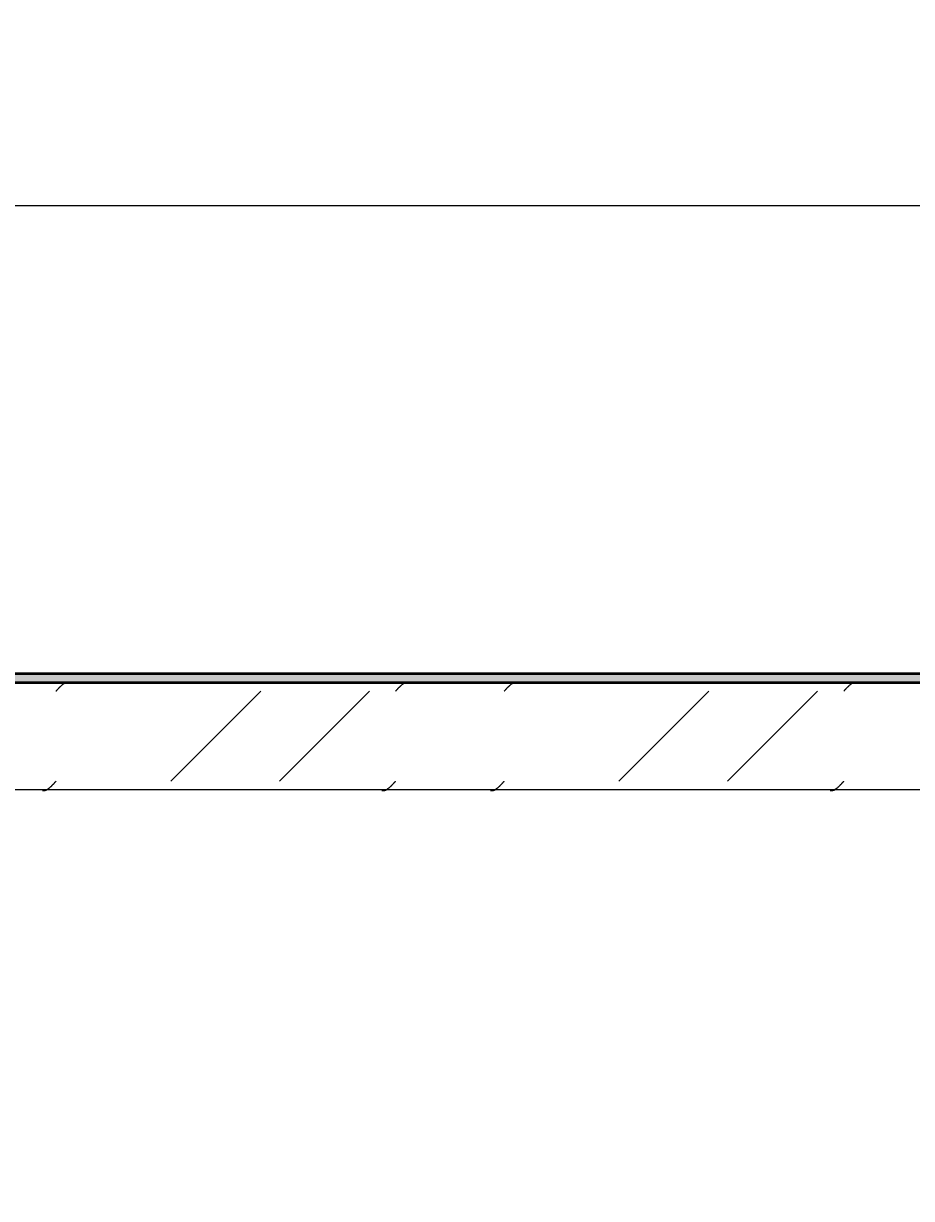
# Model space of a CAD drawing. Header units: centimetres. Extents: x -11896 to 2794, y -437 to 1921.
# Drawn here: x -3151.5 to -3051.8, y 329 to 460.8 of the extents above; entities that cross this region are included whole.
import ezdxf

# ---------------------------------------------------------------- set-up
doc = ezdxf.new("R2010")
doc.units = ezdxf.units.CM
for name, color, linetype, lineweight in [('A-ANNO-DIMS', 7, 'Continuous', 9), ('A-ANNO-DIMS-100', 7, 'Continuous', 9), ('A-FLOR', 7, 'Continuous', 9), ('S-BEAM', 7, 'Continuous', 9)]:
    doc.layers.add(name, color=color, linetype=linetype, lineweight=lineweight)
doc.styles.add('Century Gothic_1', font='GOTHIC.TTF', dxfattribs={"height": 15})
doc.dimstyles.new('FCA_N_Cotas_E100', dxfattribs={"dimscale": 30.48, "dimtxt": 15.662524, "dimasz": 0.492126, "dimexe": 0.656168, "dimexo": 0.656168, "dimgap": 0.032808, "dimtad": 1, "dimlfac": 0.01, "dimrnd": 0.01, "dimzin": 0, "dimdsep": 46, "dimtxsty": 'Century Gothic_1', "dimblk1": 'OBLIQUE', "dimblk2": 'OBLIQUE', "dimsah": 1, "dimcen": 0.09, "dimdle": 0.656168, "dimazin": 2, "dimtfac": 1, "dimtdec": 4, "dimtix": 1, "dimtmove": 0, "dimatfit": 3, "dimfxl": 1, "dimtvp": 1, "dimtolj": 1, "dimtzin": 0, "dimarcsym": 2})

# ---------------------------------------------------------------- blocks, each defined once
blk = doc.blocks.new('FP_80-Sección 2-2')
at = {"layer": 'S-BEAM', "color": 9, "true_color": 0xc0c0c0}
for p, q in [((-4598.01, 386.41), (-4597.99, 386.43)), ((-4597.99, 386.43), (-4597.97, 386.46)), ((-4597.97, 386.46), (-4597.94, 386.48)), ((-4597.94, 386.48), (-4597.92, 386.5)), ((-4597.92, 386.5), (-4597.9, 386.52)), ((-4597.9, 386.52), (-4597.87, 386.54)), ((-4597.87, 386.54), (-4597.85, 386.56)), ((-4597.85, 386.56), (-4597.83, 386.59)), ((-4597.83, 386.59), (-4597.8, 386.61)), ((-4597.8, 386.61), (-4597.78, 386.62)), ((-4597.78, 386.62), (-4597.76, 386.64)), ((-4597.76, 386.64), (-4597.73, 386.66)), ((-4597.73, 386.66), (-4597.71, 386.68)), ((-4597.71, 386.68), (-4597.69, 386.7)), ((-4597.69, 386.7), (-4597.66, 386.72)), ((-4597.66, 386.72), (-4597.64, 386.73)), ((-4597.64, 386.73), (-4597.62, 386.75)), ((-4597.62, 386.75), (-4597.59, 386.77)), ((-4597.59, 386.77), (-4597.57, 386.78)), ((-4597.57, 386.78), (-4597.55, 386.8)), ((-4597.55, 386.8), (-4597.52, 386.81)), ((-4597.52, 386.81), (-4597.5, 386.82)), ((-4597.5, 386.82), (-4597.48, 386.84)), ((-4597.48, 386.84), (-4597.45, 386.85)), ((-4597.45, 386.85), (-4597.43, 386.86)), ((-4559.91, 386.41), (-4559.89, 386.43)), ((-4559.89, 386.43), (-4559.87, 386.46)), ((-4559.87, 386.46), (-4559.84, 386.48)), ((-4559.84, 386.48), (-4559.82, 386.5)), ((-4559.82, 386.5), (-4559.8, 386.52)), ((-4559.8, 386.52), (-4559.77, 386.54)), ((-4559.77, 386.54), (-4559.75, 386.56)), ((-4559.75, 386.56), (-4559.73, 386.59)), ((-4559.73, 386.59), (-4559.7, 386.61)), ((-4559.7, 386.61), (-4559.68, 386.62)), ((-4559.68, 386.62), (-4559.66, 386.64)), ((-4559.66, 386.64), (-4559.63, 386.66)), ((-4559.63, 386.66), (-4559.61, 386.68)), ((-4559.61, 386.68), (-4559.59, 386.7)), ((-4559.59, 386.7), (-4559.56, 386.72)), ((-4559.56, 386.72), (-4559.54, 386.73)), ((-4559.54, 386.73), (-4559.52, 386.75)), ((-4559.52, 386.75), (-4559.49, 386.77)), ((-4559.49, 386.77), (-4559.47, 386.78)), ((-4559.47, 386.78), (-4559.45, 386.8)), ((-4559.45, 386.8), (-4559.42, 386.81)), ((-4559.42, 386.81), (-4559.4, 386.82)), ((-4559.4, 386.82), (-4559.38, 386.84)), ((-4559.38, 386.84), (-4559.35, 386.85)), ((-4559.35, 386.85), (-4559.33, 386.86)), ((-4547.72, 386.41), (-4547.7, 386.43)), ((-4547.7, 386.43), (-4547.68, 386.46)), ((-4547.68, 386.46), (-4547.65, 386.48)), ((-4547.65, 386.48), (-4547.63, 386.5)), ((-4547.63, 386.5), (-4547.61, 386.52)), ((-4547.61, 386.52), (-4547.58, 386.54)), ((-4547.58, 386.54), (-4547.56, 386.56)), ((-4547.56, 386.56), (-4547.54, 386.59)), ((-4547.54, 386.59), (-4547.51, 386.61)), ((-4547.51, 386.61), (-4547.49, 386.62)), ((-4547.49, 386.62), (-4547.47, 386.64)), ((-4547.47, 386.64), (-4547.44, 386.66)), ((-4547.44, 386.66), (-4547.42, 386.68)), ((-4547.42, 386.68), (-4547.4, 386.7)), ((-4547.4, 386.7), (-4547.37, 386.72)), ((-4547.37, 386.72), (-4547.35, 386.73)), ((-4547.35, 386.73), (-4547.33, 386.75)), ((-4547.33, 386.75), (-4547.3, 386.77)), ((-4547.3, 386.77), (-4547.28, 386.78)), ((-4547.28, 386.78), (-4547.26, 386.8)), ((-4547.26, 386.8), (-4547.24, 386.81)), ((-4547.24, 386.81), (-4547.21, 386.82)), ((-4547.21, 386.82), (-4547.19, 386.84)), ((-4547.19, 386.84), (-4547.17, 386.85)), ((-4547.17, 386.85), (-4547.14, 386.86)), ((-4509.62, 386.41), (-4509.6, 386.43)), ((-4509.6, 386.43), (-4509.58, 386.46)), ((-4509.58, 386.46), (-4509.55, 386.48)), ((-4509.55, 386.48), (-4509.53, 386.5)), ((-4509.53, 386.5), (-4509.51, 386.52)), ((-4509.51, 386.52), (-4509.48, 386.54)), ((-4509.48, 386.54), (-4509.46, 386.56)), ((-4509.46, 386.56), (-4509.44, 386.59)), ((-4509.44, 386.59), (-4509.41, 386.61)), ((-4509.41, 386.61), (-4509.39, 386.62)), ((-4509.39, 386.62), (-4509.37, 386.64)), ((-4509.37, 386.64), (-4509.34, 386.66)), ((-4509.34, 386.66), (-4509.32, 386.68)), ((-4509.32, 386.68), (-4509.3, 386.7)), ((-4509.3, 386.7), (-4509.27, 386.72)), ((-4509.27, 386.72), (-4509.25, 386.73)), ((-4509.25, 386.73), (-4509.23, 386.75)), ((-4509.23, 386.75), (-4509.2, 386.77)), ((-4509.2, 386.77), (-4509.18, 386.78)), ((-4509.18, 386.78), (-4509.16, 386.8)), ((-4509.16, 386.8), (-4509.14, 386.81)), ((-4509.14, 386.81), (-4509.11, 386.82)), ((-4509.11, 386.82), (-4509.09, 386.84)), ((-4509.09, 386.84), (-4509.07, 386.85)), ((-4509.07, 386.85), (-4509.04, 386.86)), ((-4598.48, 385.91), (-4598.46, 385.93)), ((-4598.46, 385.93), (-4598.43, 385.96)), ((-4598.43, 385.96), (-4598.41, 385.99)), ((-4598.41, 385.99), (-4598.39, 386.01)), ((-4598.39, 386.01), (-4598.36, 386.04)), ((-4598.36, 386.04), (-4598.34, 386.07)), ((-4598.34, 386.07), (-4598.32, 386.09)), ((-4598.32, 386.09), (-4598.29, 386.12)), ((-4598.29, 386.12), (-4598.27, 386.14)), ((-4598.27, 386.14), (-4598.25, 386.17)), ((-4598.25, 386.17), (-4598.22, 386.19)), ((-4598.22, 386.19), (-4598.2, 386.22)), ((-4598.2, 386.22), (-4598.18, 386.24)), ((-4598.18, 386.24), (-4598.15, 386.27)), ((-4598.15, 386.27), (-4598.13, 386.29)), ((-4598.13, 386.29), (-4598.11, 386.32)), ((-4598.11, 386.32), (-4598.08, 386.34)), ((-4598.08, 386.34), (-4598.06, 386.36)), ((-4598.06, 386.36), (-4598.04, 386.39)), ((-4598.04, 386.39), (-4598.01, 386.41)), ((-4560.38, 385.91), (-4560.36, 385.93)), ((-4560.36, 385.93), (-4560.33, 385.96)), ((-4560.33, 385.96), (-4560.31, 385.99)), ((-4560.31, 385.99), (-4560.29, 386.01)), ((-4560.29, 386.01), (-4560.26, 386.04)), ((-4560.26, 386.04), (-4560.24, 386.07)), ((-4560.24, 386.07), (-4560.22, 386.09)), ((-4560.22, 386.09), (-4560.19, 386.12)), ((-4560.19, 386.12), (-4560.17, 386.14)), ((-4560.17, 386.14), (-4560.15, 386.17)), ((-4560.15, 386.17), (-4560.12, 386.19)), ((-4560.12, 386.19), (-4560.1, 386.22)), ((-4560.1, 386.22), (-4560.08, 386.24)), ((-4560.08, 386.24), (-4560.05, 386.27)), ((-4560.05, 386.27), (-4560.03, 386.29)), ((-4560.03, 386.29), (-4560.01, 386.32)), ((-4560.01, 386.32), (-4559.98, 386.34)), ((-4559.98, 386.34), (-4559.96, 386.36)), ((-4559.96, 386.36), (-4559.94, 386.39)), ((-4559.94, 386.39), (-4559.91, 386.41)), ((-4548.19, 385.91), (-4548.17, 385.93)), ((-4548.17, 385.93), (-4548.14, 385.96)), ((-4548.14, 385.96), (-4548.12, 385.99)), ((-4548.12, 385.99), (-4548.1, 386.01)), ((-4548.1, 386.01), (-4548.07, 386.04)), ((-4548.07, 386.04), (-4548.05, 386.07)), ((-4548.05, 386.07), (-4548.03, 386.09)), ((-4548.03, 386.09), (-4548, 386.12)), ((-4548, 386.12), (-4547.98, 386.14)), ((-4547.98, 386.14), (-4547.96, 386.17)), ((-4547.96, 386.17), (-4547.93, 386.19)), ((-4547.93, 386.19), (-4547.91, 386.22)), ((-4547.91, 386.22), (-4547.89, 386.24)), ((-4547.89, 386.24), (-4547.86, 386.27)), ((-4547.86, 386.27), (-4547.84, 386.29)), ((-4547.84, 386.29), (-4547.82, 386.32)), ((-4547.82, 386.32), (-4547.79, 386.34)), ((-4547.79, 386.34), (-4547.77, 386.36)), ((-4547.77, 386.36), (-4547.75, 386.39)), ((-4547.75, 386.39), (-4547.72, 386.41)), ((-4510.09, 385.91), (-4510.07, 385.93)), ((-4510.07, 385.93), (-4510.04, 385.96)), ((-4510.04, 385.96), (-4510.02, 385.99)), ((-4510.02, 385.99), (-4510, 386.01)), ((-4510, 386.01), (-4509.97, 386.04)), ((-4509.97, 386.04), (-4509.95, 386.07)), ((-4509.95, 386.07), (-4509.93, 386.09)), ((-4509.93, 386.09), (-4509.9, 386.12)), ((-4509.9, 386.12), (-4509.88, 386.14)), ((-4509.88, 386.14), (-4509.86, 386.17)), ((-4509.86, 386.17), (-4509.83, 386.19)), ((-4509.83, 386.19), (-4509.81, 386.22)), ((-4509.81, 386.22), (-4509.79, 386.24)), ((-4509.79, 386.24), (-4509.76, 386.27)), ((-4509.76, 386.27), (-4509.74, 386.29)), ((-4509.74, 386.29), (-4509.72, 386.32)), ((-4509.72, 386.32), (-4509.69, 386.34)), ((-4509.69, 386.34), (-4509.67, 386.36)), ((-4509.67, 386.36), (-4509.65, 386.39)), ((-4509.65, 386.39), (-4509.62, 386.41))]:
    blk.add_line(p, q, dxfattribs=at)
blk = doc.blocks.new('FP_81-Sección 2-2')
at = {"layer": 'S-BEAM'}
blk.add_line((-4606.82, 374.86), (-4190.58, 374.86), dxfattribs=at)
at = {"layer": 'S-BEAM', "color": 9, "true_color": 0xc0c0c0}
for p, q in [((-4599.95, 374.74), (-4599.93, 374.74)), ((-4599.93, 374.74), (-4599.9, 374.75)), ((-4599.9, 374.75), (-4599.88, 374.75)), ((-4599.88, 374.75), (-4599.86, 374.75)), ((-4599.86, 374.75), (-4599.83, 374.75)), ((-4599.83, 374.75), (-4599.81, 374.76)), ((-4599.81, 374.76), (-4599.79, 374.76)), ((-4599.79, 374.76), (-4599.76, 374.77)), ((-4599.76, 374.77), (-4599.74, 374.77)), ((-4599.74, 374.77), (-4599.72, 374.78)), ((-4599.72, 374.78), (-4599.69, 374.79)), ((-4599.69, 374.79), (-4599.67, 374.8)), ((-4599.67, 374.8), (-4599.65, 374.8)), ((-4599.65, 374.8), (-4599.62, 374.81)), ((-4599.62, 374.81), (-4599.6, 374.82)), ((-4599.6, 374.82), (-4599.58, 374.83)), ((-4599.58, 374.83), (-4599.55, 374.84)), ((-4599.55, 374.84), (-4599.53, 374.86)), ((-4599.53, 374.86), (-4599.51, 374.87)), ((-4599.51, 374.87), (-4599.48, 374.88)), ((-4599.48, 374.88), (-4599.46, 374.89)), ((-4599.46, 374.89), (-4599.44, 374.91)), ((-4599.44, 374.91), (-4599.41, 374.92)), ((-4599.41, 374.92), (-4599.39, 374.94)), ((-4599.39, 374.94), (-4599.37, 374.95)), ((-4599.37, 374.95), (-4599.34, 374.97)), ((-4599.34, 374.97), (-4599.32, 374.98)), ((-4599.32, 374.98), (-4599.3, 375)), ((-4599.3, 375), (-4599.27, 375.02)), ((-4599.27, 375.02), (-4599.25, 375.04)), ((-4599.25, 375.04), (-4599.23, 375.05)), ((-4599.23, 375.05), (-4599.2, 375.07)), ((-4599.2, 375.07), (-4599.18, 375.09)), ((-4599.18, 375.09), (-4599.16, 375.11)), ((-4599.16, 375.11), (-4599.13, 375.13)), ((-4599.13, 375.13), (-4599.11, 375.15)), ((-4599.11, 375.15), (-4599.09, 375.17)), ((-4599.09, 375.17), (-4599.06, 375.19)), ((-4599.06, 375.19), (-4599.04, 375.22)), ((-4599.04, 375.22), (-4599.02, 375.24)), ((-4599.02, 375.24), (-4598.99, 375.26)), ((-4598.99, 375.26), (-4598.97, 375.28)), ((-4598.97, 375.28), (-4598.95, 375.31)), ((-4598.95, 375.31), (-4598.92, 375.33)), ((-4598.92, 375.33), (-4598.9, 375.35)), ((-4598.9, 375.35), (-4598.88, 375.38)), ((-4598.88, 375.38), (-4598.85, 375.4)), ((-4598.85, 375.4), (-4598.83, 375.43)), ((-4598.83, 375.43), (-4598.81, 375.45)), ((-4598.81, 375.45), (-4598.78, 375.47)), ((-4598.78, 375.47), (-4598.76, 375.5)), ((-4598.76, 375.5), (-4598.74, 375.52)), ((-4598.74, 375.52), (-4598.71, 375.55)), ((-4598.71, 375.55), (-4598.69, 375.58)), ((-4598.69, 375.58), (-4598.67, 375.6)), ((-4598.67, 375.6), (-4598.64, 375.63)), ((-4598.64, 375.63), (-4598.62, 375.65)), ((-4598.62, 375.65), (-4598.6, 375.68)), ((-4598.6, 375.68), (-4598.57, 375.7)), ((-4598.57, 375.7), (-4598.55, 375.73)), ((-4598.55, 375.73), (-4598.53, 375.76)), ((-4598.53, 375.76), (-4598.5, 375.78)), ((-4598.5, 375.78), (-4598.48, 375.81)), ((-4561.85, 374.74), (-4561.83, 374.74)), ((-4561.83, 374.74), (-4561.8, 374.75)), ((-4561.8, 374.75), (-4561.78, 374.75)), ((-4561.78, 374.75), (-4561.76, 374.75)), ((-4561.76, 374.75), (-4561.73, 374.75)), ((-4561.73, 374.75), (-4561.71, 374.76)), ((-4561.71, 374.76), (-4561.69, 374.76)), ((-4561.69, 374.76), (-4561.66, 374.77)), ((-4561.66, 374.77), (-4561.64, 374.77)), ((-4561.64, 374.77), (-4561.62, 374.78)), ((-4561.62, 374.78), (-4561.59, 374.79)), ((-4561.59, 374.79), (-4561.57, 374.8)), ((-4561.57, 374.8), (-4561.55, 374.8)), ((-4561.55, 374.8), (-4561.52, 374.81)), ((-4561.52, 374.81), (-4561.5, 374.82)), ((-4561.5, 374.82), (-4561.48, 374.83)), ((-4561.48, 374.83), (-4561.45, 374.84)), ((-4561.45, 374.84), (-4561.43, 374.86)), ((-4561.43, 374.86), (-4561.41, 374.87)), ((-4561.41, 374.87), (-4561.38, 374.88)), ((-4561.38, 374.88), (-4561.36, 374.89)), ((-4561.36, 374.89), (-4561.34, 374.91)), ((-4561.34, 374.91), (-4561.31, 374.92)), ((-4561.31, 374.92), (-4561.29, 374.94)), ((-4561.29, 374.94), (-4561.27, 374.95)), ((-4561.27, 374.95), (-4561.24, 374.97)), ((-4561.24, 374.97), (-4561.22, 374.98)), ((-4561.22, 374.98), (-4561.2, 375)), ((-4561.2, 375), (-4561.17, 375.02)), ((-4561.17, 375.02), (-4561.15, 375.04)), ((-4561.15, 375.04), (-4561.13, 375.05)), ((-4561.13, 375.05), (-4561.1, 375.07)), ((-4561.1, 375.07), (-4561.08, 375.09)), ((-4561.08, 375.09), (-4561.06, 375.11)), ((-4561.06, 375.11), (-4561.03, 375.13)), ((-4561.03, 375.13), (-4561.01, 375.15)), ((-4561.01, 375.15), (-4560.99, 375.17)), ((-4560.99, 375.17), (-4560.96, 375.19)), ((-4560.96, 375.19), (-4560.94, 375.22)), ((-4560.94, 375.22), (-4560.92, 375.24)), ((-4560.92, 375.24), (-4560.89, 375.26)), ((-4560.89, 375.26), (-4560.87, 375.28)), ((-4560.87, 375.28), (-4560.85, 375.31)), ((-4560.85, 375.31), (-4560.82, 375.33)), ((-4560.82, 375.33), (-4560.8, 375.35)), ((-4560.8, 375.35), (-4560.78, 375.38)), ((-4560.78, 375.38), (-4560.75, 375.4)), ((-4560.75, 375.4), (-4560.73, 375.43)), ((-4560.73, 375.43), (-4560.71, 375.45)), ((-4560.71, 375.45), (-4560.68, 375.47)), ((-4560.68, 375.47), (-4560.66, 375.5)), ((-4560.66, 375.5), (-4560.64, 375.52)), ((-4560.64, 375.52), (-4560.61, 375.55)), ((-4560.61, 375.55), (-4560.59, 375.58)), ((-4560.59, 375.58), (-4560.57, 375.6)), ((-4560.57, 375.6), (-4560.54, 375.63)), ((-4560.54, 375.63), (-4560.52, 375.65)), ((-4560.52, 375.65), (-4560.5, 375.68)), ((-4560.5, 375.68), (-4560.47, 375.7)), ((-4560.47, 375.7), (-4560.45, 375.73)), ((-4560.45, 375.73), (-4560.43, 375.76)), ((-4560.43, 375.76), (-4560.4, 375.78)), ((-4560.4, 375.78), (-4560.38, 375.81)), ((-4549.66, 374.74), (-4549.64, 374.74)), ((-4549.64, 374.74), (-4549.61, 374.75)), ((-4549.61, 374.75), (-4549.59, 374.75)), ((-4549.59, 374.75), (-4549.57, 374.75)), ((-4549.57, 374.75), (-4549.54, 374.75)), ((-4549.54, 374.75), (-4549.52, 374.76)), ((-4549.52, 374.76), (-4549.5, 374.76)), ((-4549.5, 374.76), (-4549.47, 374.77)), ((-4549.47, 374.77), (-4549.45, 374.77)), ((-4549.45, 374.77), (-4549.43, 374.78)), ((-4549.43, 374.78), (-4549.4, 374.79)), ((-4549.4, 374.79), (-4549.38, 374.8)), ((-4549.38, 374.8), (-4549.36, 374.8)), ((-4549.36, 374.8), (-4549.33, 374.81)), ((-4549.33, 374.81), (-4549.31, 374.82)), ((-4549.31, 374.82), (-4549.29, 374.83)), ((-4549.29, 374.83), (-4549.26, 374.84)), ((-4549.26, 374.84), (-4549.24, 374.86)), ((-4549.24, 374.86), (-4549.22, 374.87)), ((-4549.22, 374.87), (-4549.19, 374.88)), ((-4549.19, 374.88), (-4549.17, 374.89)), ((-4549.17, 374.89), (-4549.15, 374.91)), ((-4549.15, 374.91), (-4549.12, 374.92)), ((-4549.12, 374.92), (-4549.1, 374.94)), ((-4549.1, 374.94), (-4549.08, 374.95)), ((-4549.08, 374.95), (-4549.05, 374.97)), ((-4549.05, 374.97), (-4549.03, 374.98)), ((-4549.03, 374.98), (-4549.01, 375)), ((-4549.01, 375), (-4548.98, 375.02)), ((-4548.98, 375.02), (-4548.96, 375.04)), ((-4548.96, 375.04), (-4548.94, 375.05)), ((-4548.94, 375.05), (-4548.91, 375.07)), ((-4548.91, 375.07), (-4548.89, 375.09)), ((-4548.89, 375.09), (-4548.87, 375.11)), ((-4548.87, 375.11), (-4548.84, 375.13)), ((-4548.84, 375.13), (-4548.82, 375.15)), ((-4548.82, 375.15), (-4548.8, 375.17)), ((-4548.8, 375.17), (-4548.77, 375.19)), ((-4548.77, 375.19), (-4548.75, 375.22)), ((-4548.75, 375.22), (-4548.73, 375.24)), ((-4548.73, 375.24), (-4548.7, 375.26)), ((-4548.7, 375.26), (-4548.68, 375.28)), ((-4548.68, 375.28), (-4548.66, 375.31)), ((-4548.66, 375.31), (-4548.63, 375.33)), ((-4548.63, 375.33), (-4548.61, 375.35)), ((-4548.61, 375.35), (-4548.59, 375.38)), ((-4548.59, 375.38), (-4548.56, 375.4)), ((-4548.56, 375.4), (-4548.54, 375.43)), ((-4548.54, 375.43), (-4548.52, 375.45)), ((-4548.52, 375.45), (-4548.49, 375.47)), ((-4548.49, 375.47), (-4548.47, 375.5)), ((-4548.47, 375.5), (-4548.45, 375.52)), ((-4548.45, 375.52), (-4548.42, 375.55)), ((-4548.42, 375.55), (-4548.4, 375.58)), ((-4548.4, 375.58), (-4548.38, 375.6)), ((-4548.38, 375.6), (-4548.35, 375.63)), ((-4548.35, 375.63), (-4548.33, 375.65)), ((-4548.33, 375.65), (-4548.31, 375.68)), ((-4548.31, 375.68), (-4548.28, 375.7)), ((-4548.28, 375.7), (-4548.26, 375.73)), ((-4548.26, 375.73), (-4548.24, 375.76)), ((-4548.24, 375.76), (-4548.21, 375.78)), ((-4548.21, 375.78), (-4548.19, 375.81)), ((-4511.56, 374.74), (-4511.54, 374.74)), ((-4511.54, 374.74), (-4511.51, 374.75)), ((-4511.51, 374.75), (-4511.49, 374.75)), ((-4511.49, 374.75), (-4511.47, 374.75)), ((-4511.47, 374.75), (-4511.44, 374.75)), ((-4511.44, 374.75), (-4511.42, 374.76)), ((-4511.42, 374.76), (-4511.4, 374.76)), ((-4511.4, 374.76), (-4511.37, 374.77)), ((-4511.37, 374.77), (-4511.35, 374.77)), ((-4511.35, 374.77), (-4511.33, 374.78)), ((-4511.33, 374.78), (-4511.3, 374.79)), ((-4511.3, 374.79), (-4511.28, 374.8)), ((-4511.28, 374.8), (-4511.26, 374.8)), ((-4511.26, 374.8), (-4511.23, 374.81)), ((-4511.23, 374.81), (-4511.21, 374.82)), ((-4511.21, 374.82), (-4511.19, 374.83)), ((-4511.19, 374.83), (-4511.16, 374.84)), ((-4511.16, 374.84), (-4511.14, 374.86)), ((-4511.14, 374.86), (-4511.12, 374.87)), ((-4511.12, 374.87), (-4511.09, 374.88)), ((-4511.09, 374.88), (-4511.07, 374.89)), ((-4511.07, 374.89), (-4511.05, 374.91)), ((-4511.05, 374.91), (-4511.02, 374.92)), ((-4511.02, 374.92), (-4511, 374.94)), ((-4511, 374.94), (-4510.98, 374.95)), ((-4510.98, 374.95), (-4510.95, 374.97)), ((-4510.95, 374.97), (-4510.93, 374.98)), ((-4510.93, 374.98), (-4510.91, 375)), ((-4510.91, 375), (-4510.88, 375.02)), ((-4510.88, 375.02), (-4510.86, 375.04)), ((-4510.86, 375.04), (-4510.84, 375.05)), ((-4510.84, 375.05), (-4510.81, 375.07)), ((-4510.81, 375.07), (-4510.79, 375.09)), ((-4510.79, 375.09), (-4510.77, 375.11)), ((-4510.77, 375.11), (-4510.74, 375.13)), ((-4510.74, 375.13), (-4510.72, 375.15)), ((-4510.72, 375.15), (-4510.7, 375.17)), ((-4510.7, 375.17), (-4510.67, 375.19)), ((-4510.67, 375.19), (-4510.65, 375.22)), ((-4510.65, 375.22), (-4510.63, 375.24)), ((-4510.63, 375.24), (-4510.6, 375.26)), ((-4510.6, 375.26), (-4510.58, 375.28)), ((-4510.58, 375.28), (-4510.56, 375.31)), ((-4510.56, 375.31), (-4510.53, 375.33)), ((-4510.53, 375.33), (-4510.51, 375.35)), ((-4510.51, 375.35), (-4510.49, 375.38)), ((-4510.49, 375.38), (-4510.46, 375.4)), ((-4510.46, 375.4), (-4510.44, 375.43)), ((-4510.44, 375.43), (-4510.42, 375.45)), ((-4510.42, 375.45), (-4510.39, 375.47)), ((-4510.39, 375.47), (-4510.37, 375.5)), ((-4510.37, 375.5), (-4510.35, 375.52)), ((-4510.35, 375.52), (-4510.32, 375.55)), ((-4510.32, 375.55), (-4510.3, 375.58)), ((-4510.3, 375.58), (-4510.28, 375.6)), ((-4510.28, 375.6), (-4510.25, 375.63)), ((-4510.25, 375.63), (-4510.23, 375.65)), ((-4510.23, 375.65), (-4510.21, 375.68)), ((-4510.21, 375.68), (-4510.18, 375.7)), ((-4510.18, 375.7), (-4510.16, 375.73)), ((-4510.16, 375.73), (-4510.14, 375.76)), ((-4510.14, 375.76), (-4510.11, 375.78)), ((-4510.11, 375.78), (-4510.09, 375.81))]:
    blk.add_line(p, q, dxfattribs=at)
blk = doc.blocks.new('HSS Rectangular - 50 x 120-1656423-Sección 2-2')
at = {"layer": 'S-BEAM', "true_color": 0xc0c0c0}
h = blk.add_hatch(dxfattribs=at)
h.set_pattern_fill('FP_42', color=9, style=0, pattern_type=2)
h.set_pattern_definition([(45, (-5061.787, 712), (-25.1446, 25.1448), []), (45, (-5061.787, 750.1), (-25.1446, 25.1448), [])])
h.paths.add_polyline_path([(-4410.63, 375.81), (-4189.37, 375.86), (-4189.37, 385.91), (-4609.23, 385.91), (-4609.23, 375.81), (-4420.77, 375.81)])
at = {"layer": 'S-BEAM'}
for name in ['FP_80-Sección 2-2', 'FP_81-Sección 2-2']:
    blk.add_blockref(name, (0, 0), dxfattribs=at)
blk = doc.blocks.new('FP_85-Sección 2-2')
at = {"layer": 'S-BEAM', "color": 9, "true_color": 0xc0c0c0}
for p, q in [((-4599.91, 374.74), (-4599.88, 374.74)), ((-4599.88, 374.74), (-4599.86, 374.75)), ((-4599.86, 374.75), (-4599.84, 374.75)), ((-4599.84, 374.75), (-4599.81, 374.75)), ((-4599.81, 374.75), (-4599.79, 374.75)), ((-4599.79, 374.75), (-4599.77, 374.76)), ((-4599.77, 374.76), (-4599.74, 374.76)), ((-4599.74, 374.76), (-4599.72, 374.77)), ((-4599.72, 374.77), (-4599.7, 374.77)), ((-4599.7, 374.77), (-4599.67, 374.78)), ((-4599.67, 374.78), (-4599.65, 374.79)), ((-4599.65, 374.79), (-4599.63, 374.8)), ((-4599.63, 374.8), (-4599.6, 374.8)), ((-4599.6, 374.8), (-4599.58, 374.81)), ((-4599.58, 374.81), (-4599.56, 374.82)), ((-4599.56, 374.82), (-4599.53, 374.83)), ((-4599.53, 374.83), (-4599.51, 374.84)), ((-4599.51, 374.84), (-4599.49, 374.86)), ((-4561.81, 374.74), (-4561.78, 374.74)), ((-4561.78, 374.74), (-4561.76, 374.75)), ((-4561.76, 374.75), (-4561.74, 374.75)), ((-4561.74, 374.75), (-4561.71, 374.75)), ((-4561.71, 374.75), (-4561.69, 374.75)), ((-4561.69, 374.75), (-4561.67, 374.76)), ((-4561.67, 374.76), (-4561.64, 374.76)), ((-4561.64, 374.76), (-4561.62, 374.77)), ((-4561.62, 374.77), (-4561.6, 374.77)), ((-4561.6, 374.77), (-4561.57, 374.78)), ((-4561.57, 374.78), (-4561.55, 374.79)), ((-4561.55, 374.79), (-4561.53, 374.8)), ((-4561.53, 374.8), (-4561.5, 374.8)), ((-4561.5, 374.8), (-4561.48, 374.81)), ((-4561.48, 374.81), (-4561.46, 374.82)), ((-4561.46, 374.82), (-4561.43, 374.83)), ((-4561.43, 374.83), (-4561.41, 374.84)), ((-4561.41, 374.84), (-4561.39, 374.86)), ((-4549.62, 374.74), (-4549.59, 374.74)), ((-4549.59, 374.74), (-4549.57, 374.75)), ((-4549.57, 374.75), (-4549.55, 374.75)), ((-4549.55, 374.75), (-4549.52, 374.75)), ((-4549.52, 374.75), (-4549.5, 374.75)), ((-4549.5, 374.75), (-4549.48, 374.76)), ((-4549.48, 374.76), (-4549.45, 374.76)), ((-4549.45, 374.76), (-4549.43, 374.77)), ((-4549.43, 374.77), (-4549.41, 374.77)), ((-4549.41, 374.77), (-4549.38, 374.78)), ((-4549.38, 374.78), (-4549.36, 374.79)), ((-4549.36, 374.79), (-4549.34, 374.8)), ((-4549.34, 374.8), (-4549.31, 374.8)), ((-4549.31, 374.8), (-4549.29, 374.81)), ((-4549.29, 374.81), (-4549.27, 374.82)), ((-4549.27, 374.82), (-4549.24, 374.83)), ((-4549.24, 374.83), (-4549.22, 374.84)), ((-4549.22, 374.84), (-4549.2, 374.86)), ((-4511.52, 374.74), (-4511.49, 374.74)), ((-4511.49, 374.74), (-4511.47, 374.75)), ((-4511.47, 374.75), (-4511.45, 374.75)), ((-4511.45, 374.75), (-4511.42, 374.75)), ((-4511.42, 374.75), (-4511.4, 374.75)), ((-4511.4, 374.75), (-4511.38, 374.76)), ((-4511.38, 374.76), (-4511.35, 374.76)), ((-4511.35, 374.76), (-4511.33, 374.77)), ((-4511.33, 374.77), (-4511.31, 374.77)), ((-4511.31, 374.77), (-4511.28, 374.78)), ((-4511.28, 374.78), (-4511.26, 374.79)), ((-4511.26, 374.79), (-4511.24, 374.8)), ((-4511.24, 374.8), (-4511.21, 374.8)), ((-4511.21, 374.8), (-4511.19, 374.81)), ((-4511.19, 374.81), (-4511.17, 374.82)), ((-4511.17, 374.82), (-4511.14, 374.83)), ((-4511.14, 374.83), (-4511.12, 374.84)), ((-4511.12, 374.84), (-4511.1, 374.86))]:
    blk.add_line(p, q, dxfattribs=at)
blk = doc.blocks.new('HSS Rectangular - 50 x 120-1656515-Sección 2-2')
at = {"layer": 'S-BEAM'}
blk.add_blockref('FP_85-Sección 2-2', (0, 0), dxfattribs=at)
blk = doc.blocks.new('FP_88-Sección 2-2')
at = {"layer": 'S-BEAM', "color": 9, "true_color": 0xc0c0c0}
for p, q in [((-4600.01, 374.74), (-4599.99, 374.74)), ((-4599.99, 374.74), (-4599.96, 374.75)), ((-4599.96, 374.75), (-4599.94, 374.75)), ((-4599.94, 374.75), (-4599.92, 374.75)), ((-4599.92, 374.75), (-4599.89, 374.75)), ((-4599.89, 374.75), (-4599.87, 374.76)), ((-4599.87, 374.76), (-4599.85, 374.76)), ((-4599.85, 374.76), (-4599.82, 374.77)), ((-4599.82, 374.77), (-4599.8, 374.77)), ((-4599.8, 374.77), (-4599.78, 374.78)), ((-4599.78, 374.78), (-4599.75, 374.79)), ((-4599.75, 374.79), (-4599.73, 374.8)), ((-4599.73, 374.8), (-4599.71, 374.8)), ((-4599.71, 374.8), (-4599.68, 374.81)), ((-4599.68, 374.81), (-4599.66, 374.82)), ((-4599.66, 374.82), (-4599.64, 374.83)), ((-4599.64, 374.83), (-4599.61, 374.84)), ((-4599.61, 374.84), (-4599.59, 374.86)), ((-4561.91, 374.74), (-4561.89, 374.74)), ((-4561.89, 374.74), (-4561.86, 374.75)), ((-4561.86, 374.75), (-4561.84, 374.75)), ((-4561.84, 374.75), (-4561.82, 374.75)), ((-4561.82, 374.75), (-4561.79, 374.75)), ((-4561.79, 374.75), (-4561.77, 374.76)), ((-4561.77, 374.76), (-4561.75, 374.76)), ((-4561.75, 374.76), (-4561.72, 374.77)), ((-4561.72, 374.77), (-4561.7, 374.77)), ((-4561.7, 374.77), (-4561.68, 374.78)), ((-4561.68, 374.78), (-4561.65, 374.79)), ((-4561.65, 374.79), (-4561.63, 374.8)), ((-4561.63, 374.8), (-4561.61, 374.8)), ((-4561.61, 374.8), (-4561.58, 374.81)), ((-4561.58, 374.81), (-4561.56, 374.82)), ((-4561.56, 374.82), (-4561.54, 374.83)), ((-4561.54, 374.83), (-4561.51, 374.84)), ((-4561.51, 374.84), (-4561.49, 374.86)), ((-4549.72, 374.74), (-4549.7, 374.74)), ((-4549.7, 374.74), (-4549.67, 374.75)), ((-4549.67, 374.75), (-4549.65, 374.75)), ((-4549.65, 374.75), (-4549.63, 374.75)), ((-4549.63, 374.75), (-4549.6, 374.75)), ((-4549.6, 374.75), (-4549.58, 374.76)), ((-4549.58, 374.76), (-4549.56, 374.76)), ((-4549.56, 374.76), (-4549.53, 374.77)), ((-4549.53, 374.77), (-4549.51, 374.77)), ((-4549.51, 374.77), (-4549.49, 374.78)), ((-4549.49, 374.78), (-4549.46, 374.79)), ((-4549.46, 374.79), (-4549.44, 374.8)), ((-4549.44, 374.8), (-4549.42, 374.8)), ((-4549.42, 374.8), (-4549.39, 374.81)), ((-4549.39, 374.81), (-4549.37, 374.82)), ((-4549.37, 374.82), (-4549.35, 374.83)), ((-4549.35, 374.83), (-4549.32, 374.84)), ((-4549.32, 374.84), (-4549.3, 374.86)), ((-4511.62, 374.74), (-4511.6, 374.74)), ((-4511.6, 374.74), (-4511.57, 374.75)), ((-4511.57, 374.75), (-4511.55, 374.75)), ((-4511.55, 374.75), (-4511.53, 374.75)), ((-4511.53, 374.75), (-4511.5, 374.75)), ((-4511.5, 374.75), (-4511.48, 374.76)), ((-4511.48, 374.76), (-4511.46, 374.76)), ((-4511.46, 374.76), (-4511.43, 374.77)), ((-4511.43, 374.77), (-4511.41, 374.77)), ((-4511.41, 374.77), (-4511.39, 374.78)), ((-4511.39, 374.78), (-4511.36, 374.79)), ((-4511.36, 374.79), (-4511.34, 374.8)), ((-4511.34, 374.8), (-4511.32, 374.8)), ((-4511.32, 374.8), (-4511.29, 374.81)), ((-4511.29, 374.81), (-4511.27, 374.82)), ((-4511.27, 374.82), (-4511.25, 374.83)), ((-4511.25, 374.83), (-4511.22, 374.84)), ((-4511.22, 374.84), (-4511.2, 374.86))]:
    blk.add_line(p, q, dxfattribs=at)
blk = doc.blocks.new('HSS Rectangular - 50 x 120-1656589-Sección 2-2')
at = {"layer": 'S-BEAM'}
blk.add_blockref('FP_88-Sección 2-2', (0, 0), dxfattribs=at)
blk = doc.blocks.new('DIMBLOCK31-Sección 2-2')
at = {"layer": 'A-ANNO-DIMS-100', "lineweight": 35}
for p, q in [((-2430.67, 386.86), (-2438.17, 394.36)), ((-2430.67, 386.86), (-2423.17, 379.36)), ((-2430.67, 94), (-2438.17, 101.5)), ((-2430.67, 94), (-2423.17, 86.5))]:
    blk.add_line(p, q, dxfattribs=at)
at = {"layer": 'A-ANNO-DIMS-100'}
for p, q in [((-2430.67, 386.86), (-2450.67, 386.86)), ((-2430.67, 386.86), (-2430.67, 74)), ((-2430.67, 386.86), (-2258.88, 386.86)), ((-2430.67, 94), (-3209.08, 94)), ((-2430.67, 94), (-2410.67, 94))]:
    blk.add_line(p, q, dxfattribs=at)
at = {"layer": 'A-ANNO-DIMS-100', "color": 0, "insert": (-2450.89, 220.04), "char_height": 15, "width": 48.9267, "attachment_point": 1, "rotation": 90, "line_spacing_factor": 0.984502, "style": 'Century Gothic_1'}
blk.add_mtext('2.93', dxfattribs=at)
blk = doc.blocks.new('_Oblique')
at = {"color": 0, "linetype": 'ByBlock', "lineweight": -2}
blk.add_line((-0.5, -0.5), (0.5, 0.5), dxfattribs=at)
blk = doc.blocks.new('DIMBLOCK36-Sección 2-2')
at = {"layer": 'A-ANNO-DIMS-100'}
for p, q in [((-3161.09, 440.39), (-3161.09, 460.39)), ((-2734.93, 440.39), (-2734.93, 460.39)), ((-2734.93, 440.39), (-3161.09, 440.39)), ((-3161.09, 440.39), (-3161.09, 395.86)), ((-2734.93, 440.39), (-2734.93, 395.86))]:
    blk.add_line(p, q, dxfattribs=at)
at = {"layer": 'A-ANNO-DIMS-100', "lineweight": 35}
for p, q in [((-3161.09, 440.39), (-3153.59, 447.89)), ((-2734.93, 440.39), (-2727.43, 447.89)), ((-3161.09, 440.39), (-3168.59, 432.89)), ((-2734.93, 440.39), (-2742.43, 432.89))]:
    blk.add_line(p, q, dxfattribs=at)
at = {"layer": 'A-ANNO-DIMS-100', "color": 0, "insert": (-2968.4, 460.62), "char_height": 15, "width": 48.9267, "attachment_point": 1, "line_spacing_factor": 0.984502, "style": 'Century Gothic_1'}
blk.add_mtext('4.26', dxfattribs=at)

msp = doc.modelspace()

# ---------------------------------------------------------------- hatches: boundary and pattern name
at = {"layer": 'A-FLOR', "true_color": 0x9a9a9a}
msp.add_hatch(color=253, dxfattribs=at).paths.add_polyline_path([(-2269.9, 386.859), (-2238.875, 386.859), (-2238.875, 387.859), (-3524.545, 387.859), (-3524.545, 386.859), (-2290.196, 386.859)])

# ---------------------------------------------------------------- linework, layer by layer
at = {"layer": 'A-FLOR', "lineweight": 35}
for p, q in [((-2238.875, 387.859), (-3524.545, 387.859)), ((-3524.545, 386.859), (-2238.875, 386.859))]:
    msp.add_line(p, q, dxfattribs=at)

# ---------------------------------------------------------------- block references
at = {"layer": 'S-BEAM'}
for name in ['HSS Rectangular - 50 x 120-1656423-Sección 2-2', 'HSS Rectangular - 50 x 120-1656515-Sección 2-2', 'HSS Rectangular - 50 x 120-1656589-Sección 2-2']:
    msp.add_blockref(name, (1450.659, 0), dxfattribs=at)

# ---------------------------------------------------------------- dimensions: what is measured, and where the dimension line sits
at = {"layer": 'A-ANNO-DIMS'}
dim = msp.add_linear_dim(base=(-3161.095, 440.395), p1=(-2734.929, 375.859), p2=(-3161.095, 375.859), dimstyle='FCA_N_Cotas_E100', override={"dimpost": '<>', "dimfxl": 426.165227}, dxfattribs=at)
dim.commit()
dim.dimension.update_dxf_attribs({"geometry": 'DIMBLOCK36-Sección 2-2', "text_midpoint": (-2948.012, 449.272)})
dim = msp.add_linear_dim(base=(-2430.668, 94), p1=(-2238.875, 386.859), p2=(-3229.083, 94), angle=90, dimstyle='FCA_N_Cotas_E100', override={"dimpost": '<>', "dimfxl": 1032.606836}, dxfattribs=at)
dim.commit()
dim.dimension.update_dxf_attribs({"geometry": 'DIMBLOCK31-Sección 2-2', "text_midpoint": (-2439.545, 240.429)})

doc.saveas('drawing.dxf')
